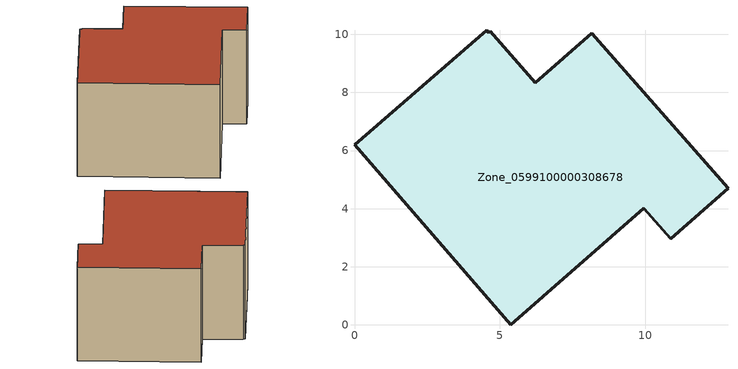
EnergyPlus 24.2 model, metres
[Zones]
Zone_0599100000308678
 floor ground (C_G): 8.16,10.04 12.85,4.7 10.88,2.97 9.95,4.02 5.37,0 0,6.21 4.55,10.15 4.61,10.04 4.67,10.1 6.22,8.34 z0
 wall outside (C_F): 4.55,10.15 0,6.21 5.37,0 9.95,4.02 10.88,2.97 12.85,4.7 8.16,10.04 6.22,8.34 4.67,10.1 4.61,10.04 4.55,10.15 z0:6.23
 roof outside (C_R): 4.67,10.1 4.61,10.04 4.55,10.15 0,6.21 5.37,0 9.95,4.02 10.88,2.97 12.85,4.7 8.16,10.04 6.22,8.34 z6.23
[BUILDING]
Pand.0599100000308678: North Axis=0; Terrain=City; Loads Convergence Tolerance Value=0.04; Temperature Convergence Tolerance Value=0.4; Solar Distribution=FullExterior; Maximum Number of Warmup Days=25; Minimum Number of Warmup Days=1
[Site:Location]
Rotterdam.The.Hague.AP_ZH_NLD Design_Conditions: Latitude=51.96; Longitude=4.45; Time Zone=1; Elevation=-4.5
[SITE:GROUNDTEMPERATURE:BUILDINGSURFACE]
18, 18, 18, 18, 18, 18, 18, 18, 18, 18, 18, 18
[MATERIAL] Thermal Absorptance=0.9; Solar Absorptance=0.7; Visible Absorptance=0.7
Name | Roughness | Thickness | Conductivity | Density | Specific Heat
G.TI.1946 | MediumSmooth | 0.15 | 1 | 540 | 1210
F.TI.1946 | Rough | 0.3 | 0.857143 | 1920 | 840
R.TI.1946 | MediumRough | 0.2 | 0.1 | 1500 | 1000
[CONSTRUCTION]
C_G: G.TI.1946
C_F: F.TI.1946
C_R: R.TI.1946
[ZONE]
Zone_0599100000308678: Type=1; Multiplier=1; Ceiling Height=Autocalculate; Volume=Autocalculate; Floor Area=autocalculate; Part of Total Floor Area=Yes
[ZONEINFILTRATION:DESIGNFLOWRATE]
Infil_Zone_0599100000308678: Zone or ZoneList or Space or SpaceList=Zone_0599100000308678; Schedule=AlwaysOn; Design Flow Rate Calculation Method=Flow/Area; Flow Rate per Floor Area=0.003; Constant Term Coefficient=1; Temperature Term Coefficient=0; Velocity Term Coefficient=0; Velocity Squared Term Coefficient=0
[HVACTEMPLATE:ZONE:IDEALLOADSAIRSYSTEM]
Zone_0599100000308678: Maximum Heating Supply Air Temperature=50; Minimum Cooling Supply Air Temperature=13; Maximum Heating Supply Air Humidity Ratio=0.0156; Minimum Cooling Supply Air Humidity Ratio=0.0077; Heating Limit=NoLimit; Cooling Limit=NoLimit; Dehumidification Control Type=ConstantSensibleHeatRatio; Cooling Sensible Heat Ratio=0.7; Dehumidification Setpoint=60; Humidification Control Type=None; Humidification Setpoint=30; Outdoor Air Method=None; Outdoor Air Flow Rate per Person=0.00944; Outdoor Air Flow Rate per Zone Floor Area=0; Outdoor Air Flow Rate per Zone=0; Demand Controlled Ventilation Type=None; Outdoor Air Economizer Type=NoEconomizer; Heat Recovery Type=None; Sensible Heat Recovery Effectiveness=0.7; Latent Heat Recovery Effectiveness=0.65
[ZONECONTROL:THERMOSTAT]
ThermostatControl_Zone_0599100000308678: Zone or ZoneList=Zone_0599100000308678; Control Type Schedule=DualSetpointControlType; Control 1=Thermostat_Zone_0599100000308678; Temperature Difference Between Cutout And Setpoint=0
[THERMOSTATSETPOINT:DUALSETPOINT]
Thermostat_Zone_0599100000308678: Heating Setpoint Temperature Schedule=HeatingSetpoint_Zone_0599100000308678; Cooling Setpoint Temperature Schedule=CoolingSetpoint_Zone_0599100000308678
[SCHEDULE:COMPACT]
HeatingSetpoint_Zone_0599100000308678: Through: 12/31, For: AllDays, Until: 24:00, 21
CoolingSetpoint_Zone_0599100000308678: Through: 12/31, For: AllDays, Until: 24:00, 24
DualSetpointControlType: Through: 12/31, For: AllDays, Until: 24:00, 4
AlwaysOn: Through: 12/31, For: AllDays, Until: 24:00, 1
